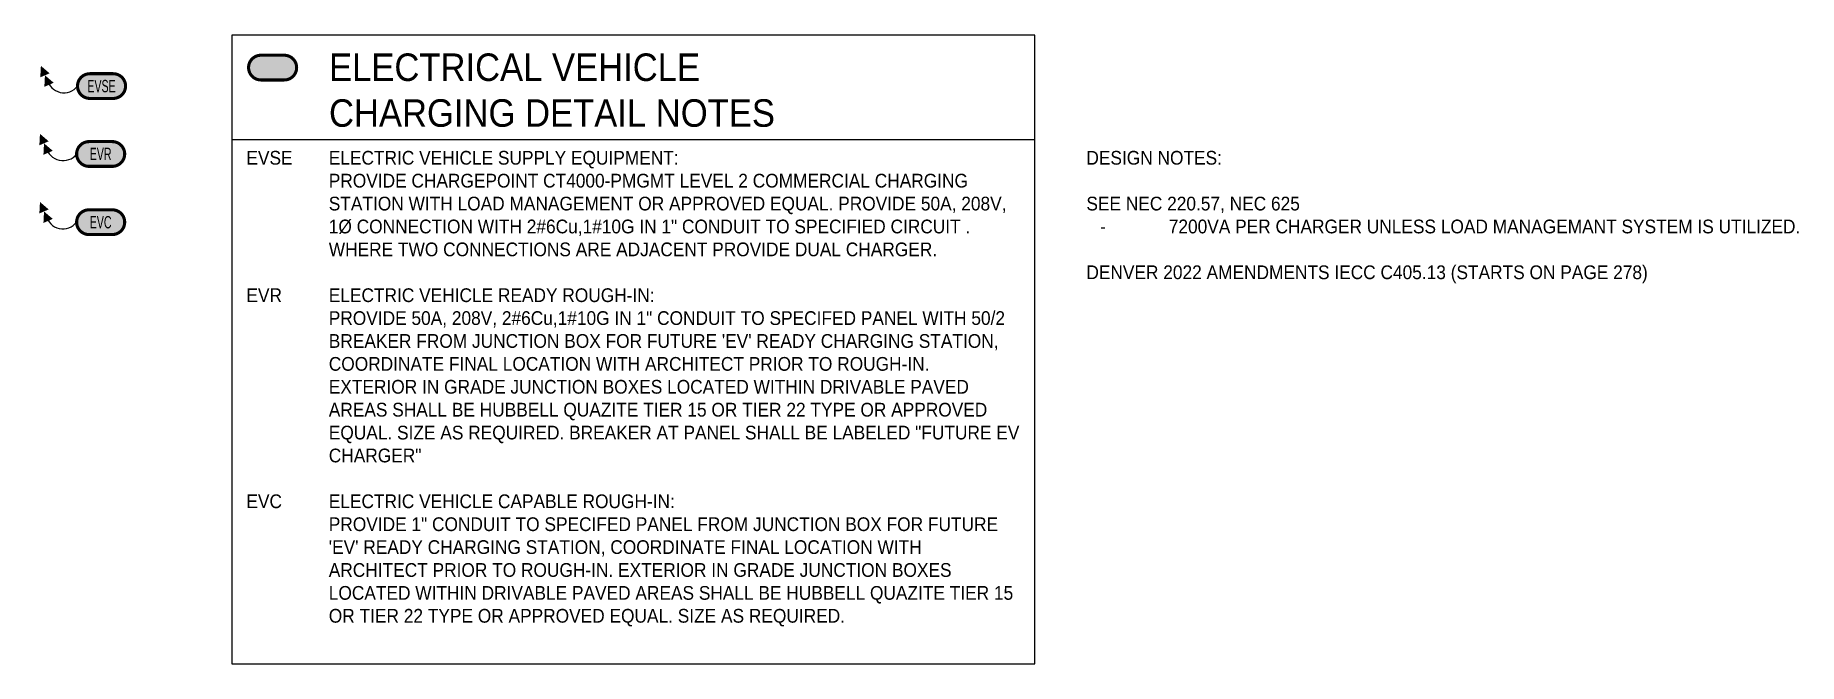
# Model space of a CAD drawing. Header units: inches. Extents: x 62581 to 65792, y 8896 to 10040.
import ezdxf
from ezdxf.enums import TextEntityAlignment as Align

# ---------------------------------------------------------------- set-up
doc = ezdxf.new("R2010")
doc.units = ezdxf.units.IN
doc.header["$LTSCALE"] = 90.00225
doc.header["$MEASUREMENT"] = 0
doc.layers.get('0').update_dxf_attribs({"linetype": 'CONTINUOUS'})
doc.layers.add('e-cons', color=32, linetype='CONTINUOUS', plot=False)
doc.layers.add('e-elec-circ', color=5, linetype='CONTINUOUS')
doc.layers.add('e-text', color=2, linetype='CONTINUOUS')
doc.styles.add('MVC', font='ARIALN.TTF', dxfattribs={"width": 1.1})
doc.styles.add('TITLE', font='ARIALN.TTF', dxfattribs={"width": 1.1})

# ---------------------------------------------------------------- blocks, each defined once
blk = doc.blocks.new('kbub-small')
h = blk.add_hatch(color=198)
h.dxf.hatch_style = 1
edge = h.paths.add_edge_path()
edge.add_line((-8.2, -8.9), (8.2, -8.9))
edge.add_arc((8.5, 0), 8.92, 268.0381, 451.9619)
edge.add_line((8.2, 8.9), (-8.2, 8.9))
edge.add_arc((-8.5, 0), 8.92, 88.0381, 271.9619)
at = {"color": 0, "const_width": 2.25}
blk.add_lwpolyline([(-8.5, -9), (8.5, -9, 1), (8.5, 9), (-8.5, 9, 1)], format="xyb", close=True, dxfattribs=at)
at = {"color": 0, "style": 'MVC', "width": 0.75}
blk.add_attdef('ITEMNO', text='', height=9, dxfattribs=at).set_placement((0, 0), align=Align.MIDDLE)
blk = doc.blocks.new('2a')
at = {"color": 0, "linetype": 'ByBlock'}
for points in [[(7.5, 0), (0, 3.7), (0, -3.7)], [(15, 0), (7.5, 3.7), (7.5, -3.7)]]:
    blk.add_solid(points, dxfattribs=at)

msp = doc.modelspace()

# ---------------------------------------------------------------- linework, layer by layer
at = {"layer": 'e-elec-circ'}
for centre in [(62633.1, 9966.4), (62631.5, 9842.8), (62631.4, 9718.8)]:
    msp.add_arc(centre, 31.4, 192.6426, 322.2243, dxfattribs=at)
at = {"layer": 'e-text', "color": 4}
msp.add_lwpolyline([(64401.1, 9849.2), (64401.1, 10039.6), (62938.9, 10039.6), (62938.9, 9849.2)], dxfattribs=at)
msp.add_lwpolyline([(64401.1, 9849.2), (62938.9, 9849.2), (62938.9, 8896), (64401.1, 8896)], close=True, dxfattribs=at)

# ---------------------------------------------------------------- block references
at = {"layer": 'e-elec-circ', "xscale": 2.5, "yscale": 2.5, "zscale": 2.5, "rotation": 113.2426656187111}
for p in [(62606, 9949.5), (62604.3, 9825.8), (62604.3, 9701.8)]:
    msp.add_blockref('2a', p, dxfattribs=at)
at = {"layer": 'e-text', "xscale": 2.5, "yscale": 2.5, "zscale": 2.5}
msp.add_blockref('kbub-small', (63013.1, 9980.8), dxfattribs=at)
for p, values in [((62701.6, 9947.2), {'ITEMNO': 'EVSE'}), ((62700, 9823.6), {'ITEMNO': 'EVR'}), ((62700, 9699.5), {'ITEMNO': 'EVC'})]:
    msp.add_blockref('kbub-small', p, dxfattribs=at).add_auto_attribs(values)

# ---------------------------------------------------------------- texts
at = {"layer": 'e-cons', "insert": (64494.9, 9829.2), "char_height": 25, "width": 1407.703, "attachment_point": 1, "style": 'MVC'}
msp.add_mtext('\\pxi-6,l6,t6;DESIGN NOTES:\\P\\PSEE NEC 220.57, NEC 625\\P\\pi-5;-^I7200VA PER CHARGER UNLESS LOAD MANAGEMANT SYSTEM IS UTILIZED.\\P\\pi-6;\\PDENVER 2022 AMENDMENTS IECC C405.13 (STARTS ON PAGE 278)', dxfattribs=at)
at = {"layer": 'e-text', "color": 3, "insert": (63115.8, 10006.5), "char_height": 50, "width": 1375.301, "attachment_point": 1, "style": 'TITLE'}
msp.add_mtext('ELECTRICAL VEHICLE\\PCHARGING DETAIL NOTES', dxfattribs=at)
at = {"layer": 'e-text', "insert": (62965.4, 9829.2), "char_height": 25.0001, "width": 1407.703, "attachment_point": 1, "style": 'MVC'}
msp.add_mtext('\\pxi-6,l6,t6;EVSE^IELECTRIC VEHICLE SUPPLY EQUIPMENT:\\P^IPROVIDE CHARGEPOINT CT4000-PMGMT LEVEL 2 COMMERCIAL CHARGING STATION WITH LOAD MANAGEMENT OR APPROVED EQUAL. PROVIDE 50A, 208V, 1%%C CONNECTION WITH 2#6Cu,1#10G IN 1" CONDUIT TO SPECIFIED CIRCUIT . WHERE TWO CONNECTIONS ARE ADJACENT PROVIDE DUAL CHARGER.\\P\\PEVR^IELECTRIC VEHICLE READY ROUGH-IN:\\P^IPROVIDE 50A, 208V, 2#6Cu,1#10G IN 1" CONDUIT TO SPECIFED PANEL WITH 50/2 BREAKER FROM JUNCTION BOX FOR FUTURE \'EV\' READY CHARGING STATION, COORDINATE FINAL LOCATION WITH ARCHITECT PRIOR TO ROUGH-IN. EXTERIOR IN GRADE JUNCTION BOXES LOCATED WITHIN DRIVABLE PAVED AREAS SHALL BE HUBBELL QUAZITE TIER 15 OR TIER 22 TYPE OR APPROVED EQUAL. SIZE AS REQUIRED. BREAKER AT PANEL SHALL BE LABELED "FUTURE EV CHARGER"\\P\\PEVC^IELECTRIC VEHICLE CAPABLE ROUGH-IN:\\P^IPROVIDE 1" CONDUIT TO SPECIFED PANEL FROM JUNCTION BOX FOR FUTURE \'EV\' READY CHARGING STATION, COORDINATE FINAL LOCATION WITH ARCHITECT PRIOR TO ROUGH-IN. EXTERIOR IN GRADE JUNCTION BOXES LOCATED WITHIN DRIVABLE PAVED AREAS SHALL BE HUBBELL QUAZITE TIER 15 OR TIER 22 TYPE OR APPROVED EQUAL. SIZE AS REQUIRED.', dxfattribs=at)

doc.saveas('drawing.dxf')
